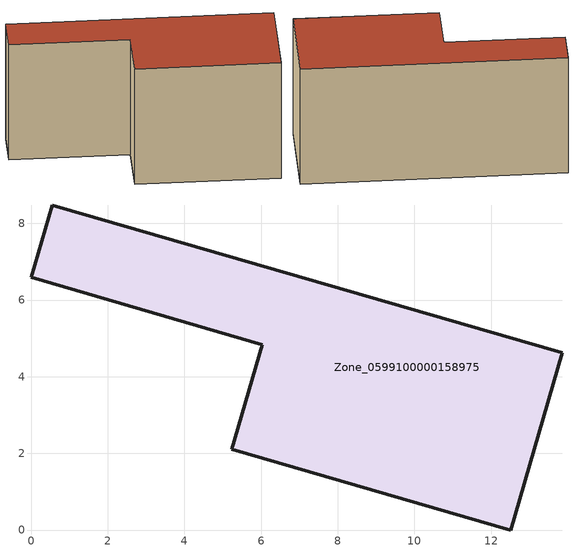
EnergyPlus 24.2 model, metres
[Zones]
Zone_0599100000158975
 floor ground (C_G): 6.03,4.83 0,6.59 0.55,8.48 13.86,4.62 12.51,0 5.24,2.11 z0
 wall outside (C_F): 13.86,4.62 0.55,8.48 0,6.59 6.03,4.83 5.24,2.11 12.51,0 13.86,4.62 z0:7.07
 roof outside (C_R): 12.51,0 13.86,4.62 0.55,8.48 0,6.59 6.03,4.83 5.24,2.11 z7.07
[BUILDING]
Pand.0599100000158975: North Axis=0; Terrain=City; Loads Convergence Tolerance Value=0.04; Temperature Convergence Tolerance Value=0.4; Solar Distribution=FullExterior; Maximum Number of Warmup Days=25; Minimum Number of Warmup Days=1
[Site:Location]
Rotterdam.The.Hague.AP_ZH_NLD Design_Conditions: Latitude=51.96; Longitude=4.45; Time Zone=1; Elevation=-4.5
[SITE:GROUNDTEMPERATURE:BUILDINGSURFACE]
18, 18, 18, 18, 18, 18, 18, 18, 18, 18, 18, 18
[MATERIAL] Thermal Absorptance=0.9; Solar Absorptance=0.7; Visible Absorptance=0.7
Name | Roughness | Thickness | Conductivity | Density | Specific Heat
G.TI.1946 | MediumSmooth | 0.15 | 1 | 540 | 1210
F.TI.1946 | Rough | 0.3 | 0.857143 | 1920 | 840
R.TI.1946 | MediumRough | 0.2 | 0.1 | 1500 | 1000
[CONSTRUCTION]
C_G: G.TI.1946
C_F: F.TI.1946
C_R: R.TI.1946
[ZONE]
Zone_0599100000158975: Type=1; Multiplier=1; Ceiling Height=Autocalculate; Volume=Autocalculate; Floor Area=autocalculate; Part of Total Floor Area=Yes
[ZONEINFILTRATION:DESIGNFLOWRATE]
Infil_Zone_0599100000158975: Zone or ZoneList or Space or SpaceList=Zone_0599100000158975; Schedule=AlwaysOn; Design Flow Rate Calculation Method=Flow/Area; Flow Rate per Floor Area=0.003; Constant Term Coefficient=1; Temperature Term Coefficient=0; Velocity Term Coefficient=0; Velocity Squared Term Coefficient=0
[HVACTEMPLATE:ZONE:IDEALLOADSAIRSYSTEM]
Zone_0599100000158975: Maximum Heating Supply Air Temperature=50; Minimum Cooling Supply Air Temperature=13; Maximum Heating Supply Air Humidity Ratio=0.0156; Minimum Cooling Supply Air Humidity Ratio=0.0077; Heating Limit=NoLimit; Cooling Limit=NoLimit; Dehumidification Control Type=ConstantSensibleHeatRatio; Cooling Sensible Heat Ratio=0.7; Dehumidification Setpoint=60; Humidification Control Type=None; Humidification Setpoint=30; Outdoor Air Method=None; Outdoor Air Flow Rate per Person=0.00944; Outdoor Air Flow Rate per Zone Floor Area=0; Outdoor Air Flow Rate per Zone=0; Demand Controlled Ventilation Type=None; Outdoor Air Economizer Type=NoEconomizer; Heat Recovery Type=None; Sensible Heat Recovery Effectiveness=0.7; Latent Heat Recovery Effectiveness=0.65
[ZONECONTROL:THERMOSTAT]
ThermostatControl_Zone_0599100000158975: Zone or ZoneList=Zone_0599100000158975; Control Type Schedule=DualSetpointControlType; Control 1=Thermostat_Zone_0599100000158975; Temperature Difference Between Cutout And Setpoint=0
[THERMOSTATSETPOINT:DUALSETPOINT]
Thermostat_Zone_0599100000158975: Heating Setpoint Temperature Schedule=HeatingSetpoint_Zone_0599100000158975; Cooling Setpoint Temperature Schedule=CoolingSetpoint_Zone_0599100000158975
[SCHEDULE:COMPACT]
HeatingSetpoint_Zone_0599100000158975: Through: 12/31, For: AllDays, Until: 24:00, 21
CoolingSetpoint_Zone_0599100000158975: Through: 12/31, For: AllDays, Until: 24:00, 24
DualSetpointControlType: Through: 12/31, For: AllDays, Until: 24:00, 4
AlwaysOn: Through: 12/31, For: AllDays, Until: 24:00, 1
